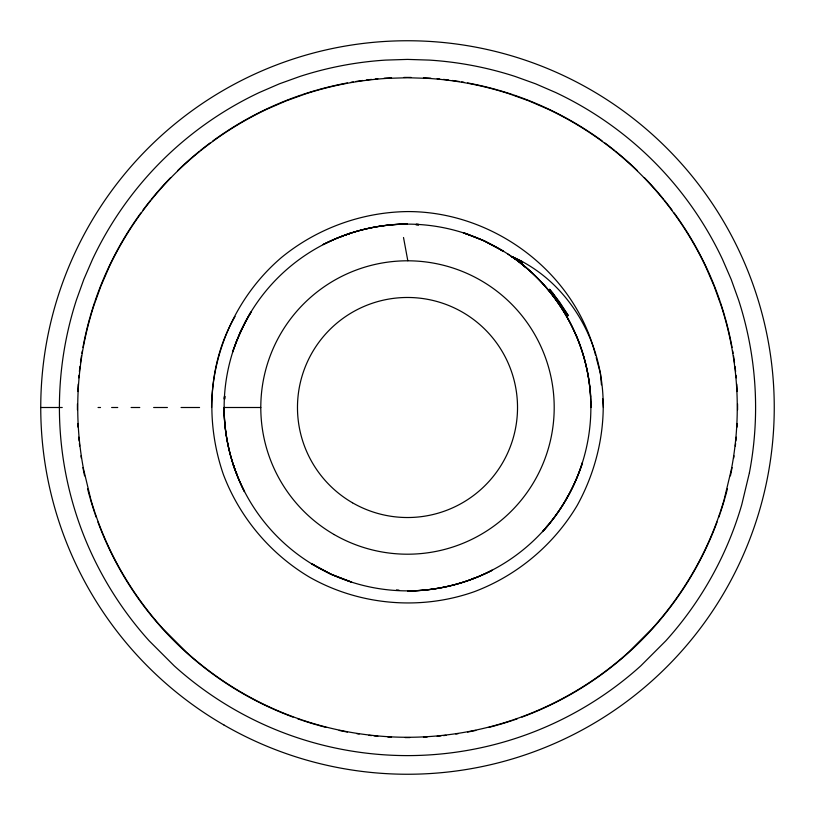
<?xml version="1.0" encoding="UTF-8"?>
<svg xmlns="http://www.w3.org/2000/svg" width="815" height="815" viewBox="0 0 815 815"><rect width="100%" height="100%" fill="white"/><g stroke="black" fill="none" stroke-linecap="round" stroke-linejoin="round"><path stroke-width="1.22" d="M211.574 407.5C212.002 350.277 238 294.521 281.562 257.418C316.974 228.455 361.758 212.155 407.5 211.574C492.922 211.299 574.677 271.721 595.541 355.146M224.879 398.922L225.093 396.477M512.289 257.01L511.351 256.368C558.652 276.499 591.293 322.852 600.237 372.791C608.489 417.993 599.29 465.406 577.173 505.463C553.803 544.787 517.291 575.421 474.513 591.609C420.591 610.781 359.303 605.423 309.537 577.173C270.213 553.803 239.579 517.291 223.392 474.513C205.645 423.27 207.53 363.989 235.056 316.485M566.303 499.188L567.861 495.846M250.103 313.795L251.509 311.788M546.233 527.111L547.975 525.369M341.444 236.747L343.665 235.708M471.335 579.292L473.556 578.253M344.714 235.24L350.47 233.121M344.714 235.291L350.47 233.253M224.125 407.5L223.982 407.541C224.145 436.667 231.205 465.62 244.378 491.598L244.49 491.496C231.226 465.599 224.156 436.596 224.125 407.5L260.8 407.5M40.75 407.5L62.246 407.5M98.055 407.5L100.52 407.5M111.635 407.5L117.737 407.5M131.093 407.5L139.773 407.5M153.638 407.5L167.391 407.5M181.052 407.5L199.563 407.5M416.078 224.879L418.523 225.093M396.477 589.907L398.922 590.121M465.059 233.436L468.544 234.567M522.578 261.727L512.92 257.265L517.79 260.525L513.206 257.601M507.847 254.015L510.445 255.747M501.205 250.103L503.212 251.509M311.788 563.491L313.795 564.897M520.663 263.113L522.456 264.437M520.439 263.062L522.13 264.366M524.014 265.924L525.899 267.473M524.249 266.006L526.042 267.575M235.708 471.335L236.747 473.556M576.256 335.749C562.717 303.944 540.06 275.928 511.474 256.45L522.384 262.369L513.002 257.326L518.676 261.167L518.014 261.167C563.399 295.081 591.191 350.796 591.018 407.459L590.875 407.5A183.375 183.375 0 0 1 315.812 566.303A183.375 183.375 0 0 1 315.812 248.697A183.375 183.375 0 0 1 590.875 407.5L590.804 402.233M232.968 464.051L234.649 468.666L233.09 464.051M596.193 357.591L600.451 373.474L601.439 384.823M403.517 237.501L407.816 260.739M602.652 398.678L603.426 407.5M737.555 403.822A330.075 330.075 0 0 1 737.565 409.955M737.188 423.464A330.075 330.075 0 0 1 736.984 427.203M736.24 437.156A330.075 330.075 0 0 1 735.874 440.946M735.609 443.472A330.075 330.075 0 0 1 735.324 445.999M734.02 455.819A330.075 330.075 0 0 1 733.663 458.173M732.064 467.565A330.075 330.075 0 0 1 730.423 475.848M727.388 488.868A330.075 330.075 0 0 1 725.167 497.15M724.83 498.322A330.075 330.075 0 0 1 720.419 512.523M720.022 513.705A330.075 330.075 0 0 1 718.789 517.26M717.088 521.977A330.075 330.075 0 0 1 521.977 717.088M517.26 718.789A330.075 330.075 0 0 1 513.705 720.022M512.523 720.419A330.075 330.075 0 0 1 498.322 724.83M497.15 725.167A330.075 330.075 0 0 1 488.868 727.388M475.848 730.423A330.075 330.075 0 0 1 467.565 732.064M458.173 733.663A330.075 330.075 0 0 1 455.819 734.02M445.999 735.324A330.075 330.075 0 0 1 443.472 735.609M440.946 735.874A330.075 330.075 0 0 1 437.156 736.24M427.203 736.984A330.075 330.075 0 0 1 423.464 737.188M409.955 737.565A330.075 330.075 0 0 1 405.045 737.565M391.536 737.188A330.075 330.075 0 0 1 387.797 736.984M377.844 736.24A330.075 330.075 0 0 1 374.054 735.874M371.528 735.609A330.075 330.075 0 0 1 369.001 735.324M359.181 734.02A330.075 330.075 0 0 1 356.827 733.663M347.435 732.064A330.075 330.075 0 0 1 339.152 730.423M326.132 727.388A330.075 330.075 0 0 1 317.85 725.167M316.678 724.83A330.075 330.075 0 0 1 302.477 720.419M301.295 720.022A330.075 330.075 0 0 1 297.74 718.789M293.023 717.088A330.075 330.075 0 0 1 97.912 521.977M96.211 517.26A330.075 330.075 0 0 1 94.978 513.705M94.581 512.523A330.075 330.075 0 0 1 90.17 498.322M89.833 497.15A330.075 330.075 0 0 1 87.612 488.868M84.577 475.848A330.075 330.075 0 0 1 82.936 467.565M81.337 458.173A330.075 330.075 0 0 1 80.98 455.819M79.676 445.999A330.075 330.075 0 0 1 79.391 443.472M79.126 440.946A330.075 330.075 0 0 1 78.76 437.156M78.016 427.203A330.075 330.075 0 0 1 77.812 423.464M77.435 409.955A330.075 330.075 0 0 1 77.445 403.822M77.812 391.536A330.075 330.075 0 0 1 78.26 384.059M78.76 377.844A330.075 330.075 0 0 1 78.994 375.318M79.391 371.528A330.075 330.075 0 0 1 79.982 366.485M80.481 362.706A330.075 330.075 0 0 1 81.52 355.646M81.908 353.303A330.075 330.075 0 0 1 82.305 350.949M82.936 347.435A330.075 330.075 0 0 1 89.833 317.85M90.17 316.678A330.075 330.075 0 0 1 94.581 302.477M94.978 301.295A330.075 330.075 0 0 1 131.225 226.876M131.898 225.867A330.075 330.075 0 0 1 140.863 212.939M143.032 210.005A330.075 330.075 0 0 1 150.48 200.398M151.244 199.451A330.075 330.075 0 0 1 170.671 177.578M177.578 170.671A330.075 330.075 0 0 1 199.451 151.244M200.398 150.48A330.075 330.075 0 0 1 210.005 143.032M212.939 140.863A330.075 330.075 0 0 1 225.867 131.898M226.876 131.225A330.075 330.075 0 0 1 301.295 94.978M302.477 94.581A330.075 330.075 0 0 1 316.678 90.17M317.85 89.833A330.075 330.075 0 0 1 347.435 82.936M350.949 82.305A330.075 330.075 0 0 1 353.303 81.908M355.646 81.52A330.075 330.075 0 0 1 362.706 80.481M366.485 79.982A330.075 330.075 0 0 1 371.528 79.391M375.318 78.994A330.075 330.075 0 0 1 377.844 78.76M384.059 78.26A330.075 330.075 0 0 1 391.536 77.812M403.822 77.445A330.075 330.075 0 0 1 411.178 77.445M423.464 77.812A330.075 330.075 0 0 1 430.941 78.26M437.156 78.76A330.075 330.075 0 0 1 439.682 78.994M443.472 79.391A330.075 330.075 0 0 1 448.515 79.982M452.294 80.481A330.075 330.075 0 0 1 459.354 81.52M461.697 81.908A330.075 330.075 0 0 1 464.051 82.305M467.565 82.936A330.075 330.075 0 0 1 497.15 89.833M498.322 90.17A330.075 330.075 0 0 1 512.523 94.581M513.705 94.978A330.075 330.075 0 0 1 588.124 131.225M589.133 131.898A330.075 330.075 0 0 1 602.061 140.863M604.995 143.032A330.075 330.075 0 0 1 614.602 150.48M615.549 151.244A330.075 330.075 0 0 1 637.422 170.671M644.329 177.578A330.075 330.075 0 0 1 663.756 199.451M664.52 200.398A330.075 330.075 0 0 1 671.968 210.005M674.137 212.939A330.075 330.075 0 0 1 683.102 225.867M683.775 226.876A330.075 330.075 0 0 1 720.022 301.295M720.419 302.477A330.075 330.075 0 0 1 724.83 316.678M725.167 317.85A330.075 330.075 0 0 1 732.064 347.435M732.695 350.949A330.075 330.075 0 0 1 733.093 353.303M733.48 355.646A330.075 330.075 0 0 1 734.519 362.706M735.018 366.485A330.075 330.075 0 0 1 735.609 371.528M736.006 375.318A330.075 330.075 0 0 1 736.24 377.844M736.74 384.059A330.075 330.075 0 0 1 737.188 391.536M590.6 396.976A183.813 183.63 20.1 0 0 588.186 376.061A183.069 182.754 40 0 0 583.438 355.544A182.957 182.224 53 0 0 576.419 335.678M351.622 582.155L331.104 574.351L311.717 563.868L331.124 574.208L351.622 582.155M463.378 232.703L483.896 240.649L503.283 251.132L483.876 240.792L463.378 232.703M224.441 396.599L224.37 399.024L224.441 396.599M731.422 469.287L724.178 499.493A327.742 327.742 0 0 1 707.522 544.379A331.277 331.277 0 0 1 652.275 628.487L628.487 652.285A331.236 331.236 0 0 1 559.498 700.136A327.63 327.63 0 0 1 499.493 724.178A330.809 330.809 0 0 1 407.5 737.28A330.809 330.809 0 0 1 315.507 724.168A327.63 327.63 0 0 1 270.621 707.522A331.236 331.236 0 0 1 186.513 652.275L162.715 628.487A331.277 331.277 0 0 1 114.864 559.498A327.742 327.742 0 0 1 90.822 499.493L83.578 469.287A329.229 329.229 0 0 1 80.339 366.169A330.819 330.819 0 0 1 93.868 305.594L100.877 286.116L109.118 267.096A331.674 331.674 0 0 1 153.414 197.301A326.917 326.917 0 0 1 197.291 153.414A331.634 331.634 0 0 1 267.096 109.118L286.116 100.877L305.594 93.868A331.165 331.165 0 0 1 386.799 78.383L407.5 77.731L428.201 78.383A331.175 331.175 0 0 1 509.406 93.868L528.884 100.877L547.904 109.118A331.623 331.623 0 0 1 617.699 153.414A326.917 326.917 0 0 1 661.586 197.291A331.674 331.674 0 0 1 705.882 267.096L714.123 286.116L721.132 305.594A330.819 330.819 0 0 1 736.617 386.799A329.229 329.229 0 0 1 731.412 469.287M749.423 472.72L741.772 504.607A345.957 345.957 0 0 1 724.199 551.979A349.686 349.686 0 0 1 665.886 640.763L640.763 665.886A349.645 349.645 0 0 1 567.943 716.395A345.845 345.845 0 0 1 504.607 741.782A349.197 349.197 0 0 1 407.5 755.607A349.197 349.197 0 0 1 310.393 741.772A345.845 345.845 0 0 1 263.021 724.199A349.645 349.645 0 0 1 174.237 665.886L149.114 640.763A349.686 349.686 0 0 1 98.605 567.943A345.957 345.957 0 0 1 83.833 535.638A348.779 348.779 0 0 1 65.577 472.72A347.526 347.526 0 0 1 60.096 385.648A349.207 349.207 0 0 1 76.437 299.93L83.833 279.362L92.533 259.292A350.104 350.104 0 0 1 139.294 185.616A345.091 345.091 0 0 1 185.616 139.294A350.063 350.063 0 0 1 259.292 92.533L279.362 83.833L299.93 76.437A349.574 349.574 0 0 1 385.648 60.096L407.5 59.403L429.352 60.096A349.574 349.574 0 0 1 515.07 76.437L535.638 83.833L555.708 92.533A350.063 350.063 0 0 1 629.384 139.294A345.091 345.091 0 0 1 675.706 185.616A350.104 350.104 0 0 1 722.467 259.292L731.167 279.362L738.563 299.93A349.207 349.207 0 0 1 752.846 363.877A347.526 347.526 0 0 1 749.413 472.72M582.317 462.9C574.381 488.379 560.516 511.789 542.698 531.594L542.566 531.523C560.628 511.871 574.076 488.205 582.47 462.91L582.317 462.9M236.33 341.719L232.54 352.1L240.435 331.552L250.867 312.135L245.437 321.701L236.33 341.719M332.928 239.967L322.964 244.602C349.014 231.317 378.068 224.207 407.317 223.972L407.357 224.115C381.797 224.217 356.308 229.657 332.928 239.967M491.944 570.296C466.027 583.835 436.881 590.722 407.694 591.028L407.653 590.885C436.901 590.855 465.936 583.509 492.036 570.398L491.944 570.296M418.584 224.461L416.159 224.38L418.584 224.461M552.988 293.359L549.524 289.203L559.548 301.988L568.391 315.7L552.988 293.359M334.15 534.548A146.7 146.7 0 0 0 554.2 407.5A146.7 146.7 0 0 0 334.15 280.452A146.7 146.7 0 0 0 334.15 534.548M224.125 725.116A366.75 366.75 0 0 0 774.25 407.5A366.75 366.75 0 0 0 224.125 89.884A366.75 366.75 0 0 0 224.125 725.116M352.488 502.784A110.025 110.025 0 0 0 517.525 407.5A110.025 110.025 0 0 0 352.488 312.216A110.025 110.025 0 0 0 352.488 502.784"/></g></svg>
